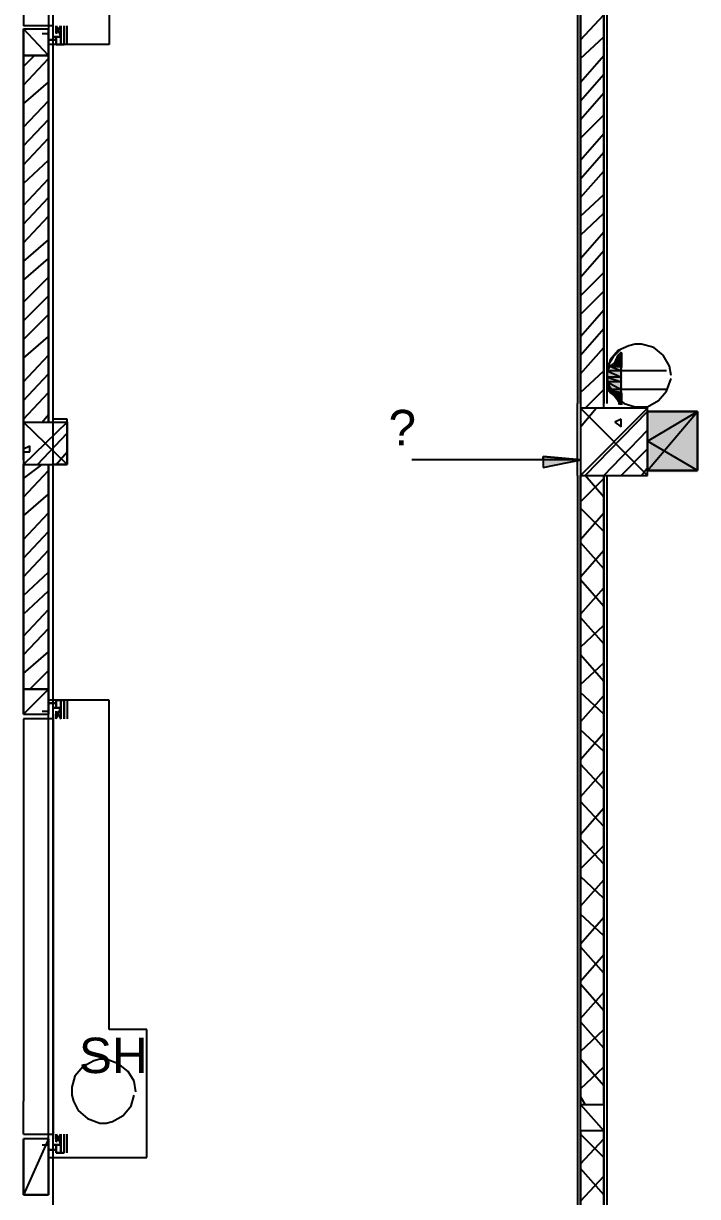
# Model space of a CAD drawing. Header units: millimetres. Extents: x 5 to 415, y 48 to 251.
# Drawn here: x 19.47 to 27.09, y 78.51 to 91.77 of the extents above; entities that cross this region are included whole.
import ezdxf

# ---------------------------------------------------------------- set-up
doc = ezdxf.new("R2010")
doc.units = ezdxf.units.MM
for name, color, linetype in [('H', 7, 'Continuous'), ('P', 7, 'Continuous'), ('T', 7, 'Continuous')]:
    doc.layers.add(name, color=color, linetype=linetype)

msp = doc.modelspace()

# ---------------------------------------------------------------- hatches: boundary and pattern name
at = {"layer": 'H', "linetype": 'Continuous'}
for points in [[(26.211, 88.018), (26.247, 88.053), (26.247, 88.018), (26.211, 88.018)], [(26.123, 87.877), (26.158, 87.93), (26.247, 87.93), (26.247, 87.877), (26.123, 87.877)], [(26.158, 87.93), (26.211, 88.018), (26.247, 88.018), (26.247, 87.93), (26.158, 87.93)], [(26.07, 87.842), (26.123, 87.877), (26.247, 87.877), (26.247, 87.842), (26.07, 87.842)], [(26.07, 87.753), (26.07, 87.842), (26.247, 87.842), (26.247, 87.753), (26.07, 87.753)], [(26.07, 87.718), (26.07, 87.753), (26.247, 87.753), (26.247, 87.718), (26.07, 87.718)], [(26.07, 87.63), (26.07, 87.718), (26.247, 87.718), (26.247, 87.63), (26.07, 87.63)], [(26.123, 87.595), (26.07, 87.63), (26.247, 87.63), (26.247, 87.595), (26.123, 87.595)], [(26.158, 87.542), (26.123, 87.595), (26.247, 87.595), (26.247, 87.542), (26.158, 87.542)], [(26.211, 87.454), (26.158, 87.542), (26.247, 87.454), (26.211, 87.454)], [(26.247, 87.454), (26.158, 87.542), (26.247, 87.542), (26.247, 87.454)], [(26.547, 86.695), (26.547, 87.383), (27.093, 87.383), (27.093, 86.695), (26.547, 86.695)], [(25.365, 86.748), (25.365, 86.872), (25.788, 86.819), (25.365, 86.748)], [(25.365, 86.748), (25.365, 86.872), (25.788, 86.819), (25.365, 86.748)]]:
    msp.add_hatch(color=256, dxfattribs=at).paths.add_polyline_path(points)

# ---------------------------------------------------------------- linework, layer by layer
at = {"layer": 'P'}
for points in [[(19.808, 62.318), (19.808, 101.565)], [(25.735, 101.6), (25.735, 87.471)], [(25.77, 87.471), (25.77, 101.6)], [(26.035, 101.477), (26.035, 87.471)], [(26.07, 87.471), (26.07, 101.477)], [(19.756, 96.485), (19.756, 91.705)], [(19.808, 91.705), (19.808, 96.485)], [(20.443, 95.25), (20.443, 91.528)], [(19.473, 94.544), (19.473, 91.74)], [(25.77, 94.245), (25.77, 87.418)], [(26.035, 87.418), (26.035, 94.245)], [(19.808, 91.74), (19.473, 91.74)], [(19.808, 91.652), (19.808, 91.74)], [(19.844, 91.74), (19.844, 91.652)], [(19.844, 91.652), (19.844, 91.74)], [(19.844, 91.652), (19.844, 91.74)], [(19.844, 91.74), (19.897, 91.616)], [(19.844, 91.652), (19.897, 91.74)], [(19.897, 91.74), (19.897, 91.616)], [(19.897, 91.616), (19.897, 91.74)], [(19.932, 91.74), (19.932, 91.528)], [(19.932, 91.528), (19.932, 91.74)], [(19.967, 91.528), (19.967, 91.74)], [(19.967, 91.528), (19.967, 91.74)], [(25.77, 91.581), (26.035, 91.863)], [(19.756, 91.405), (19.473, 91.705)], [(19.473, 91.705), (19.756, 91.705)], [(19.473, 91.405), (19.473, 91.705)], [(19.473, 91.705), (19.756, 91.705)], [(19.473, 91.705), (19.473, 91.405)], [(19.473, 87.26), (19.473, 91.705)], [(19.473, 91.705), (19.473, 87.048)], [(19.685, 91.652), (19.756, 91.652)], [(19.756, 91.705), (19.756, 91.405)], [(19.756, 91.705), (19.756, 91.581)], [(19.756, 91.581), (19.756, 91.705)], [(19.756, 91.405), (19.756, 91.705)], [(19.756, 91.705), (19.756, 87.26)], [(19.808, 87.295), (19.808, 91.705)], [(19.808, 91.616), (19.897, 91.616)], [(19.897, 91.616), (19.808, 91.616)], [(19.844, 91.528), (19.844, 91.616)], [(19.844, 91.616), (19.844, 91.528)], [(19.897, 91.652), (19.897, 91.528)], [(19.897, 91.528), (19.897, 91.652)], [(25.77, 91.369), (26.035, 91.616)], [(19.844, 91.581), (19.756, 91.581)], [(19.756, 91.581), (19.844, 91.581)], [(19.844, 91.581), (19.756, 91.581)], [(19.756, 91.581), (19.844, 91.581)], [(20.443, 91.528), (19.756, 91.528)], [(19.844, 91.528), (19.932, 91.528)], [(19.932, 91.528), (19.844, 91.528)], [(19.756, 91.405), (19.473, 91.405)], [(19.473, 91.405), (19.756, 91.405)], [(19.473, 91.281), (19.597, 91.405)], [(19.756, 91.405), (19.473, 91.405)], [(19.473, 91.405), (19.473, 87.26)], [(19.473, 91.07), (19.756, 91.369)], [(19.756, 87.26), (19.756, 91.405)], [(25.77, 91.105), (26.035, 91.405)], [(19.473, 90.858), (19.756, 91.105)], [(25.77, 90.893), (26.035, 91.193)], [(25.77, 90.682), (26.035, 90.981)], [(19.473, 90.593), (19.756, 90.893)], [(19.473, 90.382), (19.756, 90.682)], [(25.77, 90.47), (26.035, 90.734)], [(19.473, 90.17), (19.756, 90.47)], [(25.77, 90.223), (26.035, 90.523)], [(25.77, 90.011), (26.035, 90.311)], [(19.473, 89.958), (19.756, 90.223)], [(19.473, 89.711), (19.756, 90.011)], [(25.77, 89.8), (26.035, 90.099)], [(19.473, 89.5), (19.756, 89.8)], [(25.77, 89.588), (26.035, 89.835)], [(25.77, 89.376), (26.035, 89.623)], [(19.473, 89.288), (19.756, 89.588)], [(25.77, 89.112), (26.035, 89.412)], [(19.473, 89.076), (19.756, 89.323)], [(19.473, 88.865), (19.756, 89.112)], [(25.77, 88.9), (26.035, 89.2)], [(25.77, 88.688), (26.035, 88.953)], [(19.473, 88.618), (19.756, 88.9)], [(19.473, 88.406), (19.756, 88.688)], [(25.77, 88.477), (26.035, 88.741)], [(19.473, 88.194), (19.756, 88.477)], [(25.77, 88.23), (26.035, 88.53)], [(25.77, 88.018), (26.035, 88.318)], [(19.473, 87.983), (19.756, 88.23)], [(25.77, 87.806), (26.035, 88.106)], [(26.194, 88.071), (26.106, 87.965)], [(26.194, 88.071), (26.106, 87.965)], [(26.229, 88.089), (26.141, 88)], [(26.317, 88.124), (26.194, 88.071)], [(26.317, 88.124), (26.194, 88.071)], [(26.229, 88.053), (26.194, 88.018)], [(26.194, 88.018), (26.229, 88.053)], [(26.229, 87.471), (26.229, 88.053)], [(26.388, 88.142), (26.317, 88.124)], [(26.388, 88.142), (26.317, 88.124)], [(26.458, 88.142), (26.388, 88.142)], [(26.458, 88.142), (26.388, 88.142)], [(26.599, 88.106), (26.458, 88.142)], [(26.599, 88.106), (26.458, 88.142)], [(26.705, 88.018), (26.599, 88.106)], [(26.705, 88.018), (26.599, 88.106)], [(19.473, 87.718), (19.756, 88.018)], [(26.106, 87.965), (26.07, 87.824)], [(26.106, 87.965), (26.07, 87.824)], [(26.088, 87.912), (26.07, 87.824)], [(26.07, 87.842), (26.106, 87.895)], [(26.141, 88), (26.088, 87.912)], [(26.106, 87.895), (26.158, 87.93)], [(26.229, 87.895), (26.106, 87.895)], [(26.229, 87.895), (26.106, 87.895)], [(26.106, 87.895), (26.229, 87.842)], [(26.106, 87.895), (26.229, 87.842)], [(26.158, 87.93), (26.194, 88.018)], [(26.229, 87.93), (26.158, 87.93)], [(26.229, 87.93), (26.158, 87.93)], [(26.158, 87.93), (26.229, 87.895)], [(26.158, 87.93), (26.229, 87.895)], [(26.194, 88.018), (26.229, 87.93)], [(26.229, 88.018), (26.229, 87.93)], [(26.229, 87.93), (26.229, 88.018)], [(26.229, 87.895), (26.229, 87.93)], [(26.229, 87.842), (26.229, 87.895)], [(26.776, 87.895), (26.705, 88.018)], [(26.776, 87.895), (26.705, 88.018)], [(26.793, 87.789), (26.776, 87.895)], [(26.793, 87.789), (26.776, 87.895)], [(19.473, 87.507), (19.756, 87.806)], [(25.77, 87.595), (26.035, 87.842)], [(26.229, 87.842), (26.07, 87.842)], [(26.229, 87.842), (26.07, 87.842)], [(26.07, 87.842), (26.229, 87.771)], [(26.07, 87.842), (26.229, 87.771)], [(26.07, 87.771), (26.07, 87.842)], [(26.07, 87.824), (26.07, 87.753)], [(26.07, 87.824), (26.07, 87.753)], [(26.07, 87.824), (26.07, 87.736)], [(26.229, 87.771), (26.07, 87.771)], [(26.229, 87.771), (26.07, 87.771)], [(26.07, 87.771), (26.229, 87.718)], [(26.07, 87.771), (26.229, 87.718)], [(26.07, 87.718), (26.07, 87.771)], [(26.741, 87.842), (26.229, 87.842)], [(26.229, 87.771), (26.229, 87.842)], [(26.229, 87.718), (26.229, 87.771)], [(25.823, 87.418), (26.035, 87.63)], [(26.07, 87.753), (26.088, 87.683)], [(26.07, 87.753), (26.088, 87.683)], [(26.07, 87.736), (26.088, 87.648)], [(26.229, 87.718), (26.07, 87.718)], [(26.229, 87.718), (26.07, 87.718)], [(26.07, 87.718), (26.229, 87.63)], [(26.07, 87.718), (26.229, 87.63)], [(26.07, 87.63), (26.07, 87.718)], [(26.229, 87.63), (26.07, 87.63)], [(26.229, 87.63), (26.07, 87.63)], [(26.07, 87.63), (26.229, 87.595)], [(26.07, 87.63), (26.229, 87.595)], [(26.106, 87.595), (26.07, 87.63)], [(26.088, 87.683), (26.158, 87.559)], [(26.088, 87.683), (26.158, 87.559)], [(26.088, 87.648), (26.141, 87.577)], [(26.229, 87.63), (26.229, 87.718)], [(26.741, 87.63), (26.229, 87.63)], [(26.229, 87.595), (26.229, 87.63)], [(26.741, 87.612), (26.793, 87.753)], [(26.741, 87.612), (26.793, 87.753)], [(19.473, 87.295), (19.756, 87.595)], [(26.229, 87.595), (26.106, 87.595)], [(26.229, 87.595), (26.106, 87.595)], [(26.106, 87.595), (26.229, 87.559)], [(26.106, 87.595), (26.229, 87.559)], [(26.158, 87.559), (26.106, 87.595)], [(26.141, 87.577), (26.194, 87.507)], [(26.158, 87.559), (26.264, 87.471)], [(26.158, 87.559), (26.264, 87.471)], [(26.229, 87.559), (26.158, 87.559)], [(26.229, 87.471), (26.158, 87.559)], [(26.158, 87.559), (26.229, 87.471)], [(26.158, 87.559), (26.229, 87.559)], [(26.229, 87.471), (26.158, 87.559)], [(26.229, 87.559), (26.229, 87.595)], [(26.229, 87.559), (26.229, 87.471)], [(26.529, 87.436), (26.652, 87.507)], [(26.529, 87.436), (26.652, 87.507)], [(26.652, 87.507), (26.741, 87.612)], [(26.652, 87.507), (26.741, 87.612)], [(25.735, 86.66), (25.735, 87.471)], [(25.77, 87.418), (26.529, 86.66)], [(25.77, 86.66), (26.529, 87.418)], [(25.77, 87.207), (25.947, 87.418)], [(26.529, 87.418), (25.77, 87.418)], [(25.77, 87.418), (25.77, 86.66)], [(25.823, 86.66), (26.529, 87.383)], [(26.229, 87.471), (26.194, 87.471)], [(26.194, 87.471), (26.229, 87.471)], [(26.264, 87.471), (26.388, 87.436)], [(26.264, 87.471), (26.388, 87.436)], [(26.388, 87.436), (26.458, 87.436)], [(26.388, 87.436), (26.458, 87.436)], [(26.458, 87.436), (26.529, 87.436)], [(26.458, 87.436), (26.529, 87.436)], [(26.529, 86.66), (26.529, 87.418)], [(26.529, 87.383), (26.529, 86.713)], [(26.529, 86.713), (27.093, 87.383)], [(27.093, 87.383), (26.529, 87.383)], [(26.529, 86.713), (27.093, 87.383)], [(26.529, 86.713), (26.529, 87.383)], [(26.529, 87.383), (27.093, 87.383)], [(27.093, 87.383), (26.529, 87.383)], [(26.529, 87.383), (26.529, 86.713)], [(26.529, 87.048), (27.093, 87.383)], [(27.093, 87.383), (27.093, 86.713)], [(27.093, 87.383), (27.093, 86.713)], [(27.093, 87.383), (27.093, 86.713)], [(27.093, 86.713), (27.093, 87.383)], [(19.473, 87.26), (19.808, 87.26)], [(19.473, 86.836), (19.473, 87.26)], [(19.967, 87.26), (19.473, 86.783)], [(19.473, 87.26), (19.967, 86.783)], [(19.685, 87.26), (19.756, 87.348)], [(19.967, 87.295), (19.808, 87.295)], [(19.808, 87.26), (19.967, 87.26)], [(19.808, 87.26), (19.967, 87.26)], [(19.967, 87.048), (19.967, 87.295)], [(19.967, 87.26), (19.967, 87.048)], [(19.967, 87.26), (19.967, 87.048)], [(26.229, 87.295), (26.158, 87.26)], [(26.158, 87.26), (26.229, 87.207)], [(26.229, 87.207), (26.229, 87.295)], [(19.632, 86.783), (19.967, 87.136)], [(26.035, 86.66), (26.529, 87.171)], [(19.473, 87.048), (19.473, 83.961)], [(19.473, 86.96), (19.544, 86.995)], [(19.544, 86.924), (19.544, 86.995)], [(19.967, 86.783), (19.967, 87.048)], [(19.967, 87.048), (19.967, 86.783)], [(19.967, 86.783), (19.967, 87.048)], [(26.229, 86.66), (26.529, 86.96)], [(27.093, 86.713), (26.529, 87.048)], [(19.473, 86.924), (19.544, 86.924)], [(19.844, 86.783), (19.967, 86.924)], [(25.77, 86.836), (23.865, 86.836)], [(25.77, 86.836), (23.865, 86.836)], [(25.77, 86.836), (25.347, 86.872)], [(25.347, 86.872), (25.347, 86.748)], [(25.347, 86.872), (25.77, 86.836)], [(25.347, 86.836), (25.347, 86.872)], [(25.77, 86.836), (25.347, 86.872)], [(25.347, 86.872), (25.347, 86.748)], [(25.347, 86.872), (25.77, 86.836)], [(25.347, 86.836), (25.347, 86.872)], [(25.347, 86.748), (25.77, 86.836)], [(25.77, 86.836), (25.347, 86.836)], [(25.77, 86.836), (25.347, 86.836)], [(25.347, 86.836), (25.347, 86.748)], [(25.347, 86.748), (25.77, 86.836)], [(25.347, 86.748), (25.77, 86.836)], [(25.77, 86.836), (25.347, 86.836)], [(25.77, 86.836), (25.347, 86.836)], [(25.347, 86.836), (25.347, 86.748)], [(25.347, 86.748), (25.77, 86.836)], [(19.473, 83.961), (19.473, 86.783)], [(19.473, 86.625), (19.685, 86.783)], [(19.473, 86.783), (19.473, 84.243)], [(19.473, 86.783), (19.808, 86.783)], [(19.473, 86.413), (19.756, 86.713)], [(19.756, 86.783), (19.756, 83.961)], [(19.756, 84.243), (19.756, 86.783)], [(19.808, 83.961), (19.808, 86.783)], [(19.808, 86.783), (19.967, 86.783)], [(19.967, 86.783), (19.808, 86.783)], [(19.808, 86.783), (19.967, 86.783)], [(26.458, 86.66), (26.529, 86.748)], [(27.093, 86.713), (26.529, 86.713)], [(27.093, 86.713), (26.529, 86.713)], [(26.529, 86.713), (27.093, 86.713)], [(25.735, 86.66), (25.735, 71.385)], [(25.77, 86.66), (26.529, 86.66)], [(25.77, 86.66), (25.77, 79.551)], [(25.77, 72.178), (25.77, 86.66)], [(25.77, 86.36), (26.035, 86.625)], [(26.035, 86.413), (25.823, 86.66)], [(26.035, 79.551), (26.035, 86.66)], [(26.035, 86.66), (26.035, 72.178)], [(26.07, 72.178), (26.07, 86.66)], [(19.473, 86.201), (19.756, 86.448)], [(19.473, 85.937), (19.756, 86.237)], [(26.035, 86.025), (25.77, 86.289)], [(25.77, 85.937), (26.035, 86.237)], [(19.473, 85.725), (19.756, 86.025)], [(26.035, 85.602), (25.77, 85.901)], [(19.473, 85.513), (19.756, 85.813)], [(25.77, 85.513), (26.035, 85.813)], [(19.473, 85.302), (19.756, 85.566)], [(26.035, 85.178), (25.77, 85.478)], [(25.77, 85.09), (26.035, 85.39)], [(19.473, 85.09), (19.756, 85.355)], [(19.473, 84.843), (19.756, 85.143)], [(26.035, 84.755), (25.77, 85.055)], [(19.473, 84.631), (19.756, 84.931)], [(25.77, 84.72), (26.035, 84.967)], [(19.473, 84.42), (19.756, 84.667)], [(26.035, 84.332), (25.77, 84.631)], [(19.544, 84.243), (19.756, 84.455)], [(25.77, 84.296), (26.035, 84.543)], [(19.756, 84.243), (19.473, 83.961)], [(19.756, 84.243), (19.473, 84.243)], [(19.473, 84.243), (19.473, 83.961)], [(19.473, 84.243), (19.756, 84.243)], [(19.473, 83.961), (19.473, 84.243)], [(19.473, 84.243), (19.756, 84.243)], [(19.756, 83.961), (19.756, 84.243)], [(19.756, 84.243), (19.756, 83.961)], [(26.035, 83.961), (25.77, 84.208)], [(20.443, 84.12), (19.756, 84.12)], [(19.844, 84.085), (19.756, 84.085)], [(19.756, 83.961), (19.756, 84.085)], [(19.756, 84.085), (19.844, 84.085)], [(19.756, 84.085), (19.756, 83.961)], [(19.844, 84.085), (19.756, 84.085)], [(19.756, 84.085), (19.844, 84.085)], [(19.844, 84.12), (19.844, 84.032)], [(19.844, 84.032), (19.844, 84.12)], [(19.844, 84.12), (19.932, 84.12)], [(19.932, 84.12), (19.844, 84.12)], [(19.897, 83.996), (19.897, 84.12)], [(19.897, 84.12), (19.897, 83.996)], [(19.932, 83.908), (19.932, 84.12)], [(19.932, 84.12), (19.932, 83.908)], [(19.967, 84.12), (19.967, 83.908)], [(19.967, 84.12), (19.967, 83.908)], [(20.443, 80.398), (20.443, 84.12)], [(25.77, 83.873), (26.035, 84.173)], [(19.473, 83.961), (19.756, 83.961)], [(19.473, 83.961), (19.756, 83.961)], [(19.685, 83.996), (19.756, 83.996)], [(19.756, 79.163), (19.756, 83.961)], [(19.808, 84.032), (19.897, 84.032)], [(19.897, 84.032), (19.808, 84.032)], [(19.808, 83.961), (19.808, 79.163)], [(19.844, 83.908), (19.897, 84.032)], [(19.844, 83.908), (19.844, 83.996)], [(19.844, 83.996), (19.844, 83.908)], [(19.844, 83.996), (19.897, 83.908)], [(19.897, 83.908), (19.897, 84.032)], [(19.897, 84.032), (19.897, 83.908)], [(19.473, 83.908), (19.473, 79.587)], [(19.808, 83.908), (19.473, 83.908)], [(26.035, 83.538), (25.77, 83.785)], [(25.77, 83.45), (26.035, 83.749)], [(26.035, 83.114), (25.77, 83.397)], [(25.77, 83.026), (26.035, 83.326)], [(26.035, 82.691), (25.77, 82.973)], [(25.77, 82.603), (26.035, 82.903)], [(26.035, 82.268), (25.77, 82.55)], [(25.77, 82.215), (26.035, 82.479)], [(26.035, 81.88), (25.77, 82.127)], [(25.77, 81.792), (26.035, 82.091)], [(26.035, 81.456), (25.77, 81.703)], [(25.77, 81.368), (26.035, 81.668)], [(26.035, 81.033), (25.77, 81.333)], [(25.77, 80.945), (26.035, 81.245)], [(26.035, 80.61), (25.77, 80.91)], [(25.77, 80.522), (26.035, 80.821)], [(26.035, 80.186), (25.77, 80.486)], [(20.867, 80.398), (20.443, 80.398)], [(20.867, 78.952), (20.867, 80.398)], [(25.77, 80.151), (26.035, 80.398)], [(20.144, 79.975), (20.055, 79.869)], [(20.267, 80.045), (20.144, 79.975)], [(20.338, 80.063), (20.267, 80.045)], [(20.408, 80.063), (20.338, 80.063)], [(20.549, 80.01), (20.408, 80.063)], [(20.655, 79.922), (20.549, 80.01)], [(26.035, 79.763), (25.77, 80.063)], [(25.77, 79.728), (26.035, 79.975)], [(20.055, 79.869), (20.02, 79.745)], [(20.726, 79.816), (20.655, 79.922)], [(20.743, 79.693), (20.726, 79.816)], [(20.02, 79.745), (20.02, 79.657)], [(19.473, 79.216), (19.473, 79.587)], [(20.02, 79.657), (20.038, 79.587)], [(20.038, 79.587), (20.091, 79.481)], [(20.69, 79.534), (20.726, 79.657)], [(25.823, 79.551), (25.77, 79.64)], [(25.77, 79.551), (26.035, 79.551)], [(25.77, 79.551), (26.035, 79.252)], [(25.77, 79.252), (25.77, 79.551)], [(25.77, 79.551), (26.035, 79.551)], [(26.035, 79.551), (26.035, 79.252)], [(20.091, 79.481), (20.197, 79.393)], [(20.479, 79.357), (20.602, 79.428)], [(20.602, 79.428), (20.69, 79.534)], [(20.197, 79.393), (20.338, 79.34)], [(20.338, 79.34), (20.408, 79.34)], [(20.408, 79.34), (20.479, 79.357)], [(19.473, 79.216), (19.808, 79.216)], [(19.756, 79.163), (19.473, 78.528)], [(19.756, 79.163), (19.473, 79.163)], [(19.473, 79.163), (19.473, 78.528)], [(19.756, 79.163), (19.473, 79.163)], [(19.473, 78.528), (19.473, 79.163)], [(19.473, 79.163), (19.473, 78.528)], [(19.473, 78.528), (19.473, 79.163)], [(19.756, 78.528), (19.756, 79.163)], [(19.756, 79.163), (19.756, 79.04)], [(19.756, 79.04), (19.756, 79.163)], [(19.756, 79.163), (19.756, 78.528)], [(19.756, 79.163), (19.756, 78.528)], [(19.808, 79.128), (19.808, 79.216)], [(19.808, 78.528), (19.808, 79.163)], [(19.844, 79.216), (19.844, 79.128)], [(19.844, 79.128), (19.844, 79.216)], [(19.844, 79.128), (19.844, 79.216)], [(19.844, 79.216), (19.897, 79.093)], [(19.844, 79.128), (19.897, 79.216)], [(19.897, 79.216), (19.897, 79.093)], [(19.897, 79.093), (19.897, 79.216)], [(19.932, 79.216), (19.932, 79.005)], [(19.932, 79.005), (19.932, 79.216)], [(19.967, 79.005), (19.967, 79.216)], [(19.967, 79.005), (19.967, 79.216)], [(26.035, 79.252), (25.77, 79.252)], [(26.035, 79.252), (25.77, 79.252)], [(25.77, 79.252), (25.77, 72.178)], [(26.035, 78.952), (25.77, 79.216)], [(25.77, 78.881), (26.035, 79.163)], [(26.035, 72.178), (26.035, 79.252)], [(19.685, 79.093), (19.756, 79.093)], [(19.844, 79.04), (19.756, 79.04)], [(19.756, 79.04), (19.844, 79.04)], [(19.844, 79.04), (19.756, 79.04)], [(19.756, 79.04), (19.844, 79.04)], [(19.808, 79.093), (19.897, 79.093)], [(19.897, 79.093), (19.808, 79.093)], [(19.844, 79.005), (19.844, 79.093)], [(19.844, 79.093), (19.844, 79.005)], [(19.897, 79.093), (19.897, 79.005)], [(19.897, 79.005), (19.897, 79.093)], [(19.756, 78.952), (20.867, 78.952)], [(19.844, 79.005), (19.932, 79.005)], [(19.932, 79.005), (19.844, 79.005)], [(26.035, 78.528), (25.77, 78.828)], [(25.77, 78.458), (26.035, 78.74)], [(19.473, 78.528), (19.756, 78.528)], [(19.756, 78.528), (19.473, 78.528)], [(19.473, 78.528), (19.756, 78.528)], [(19.756, 78.528), (19.473, 78.528)], [(19.473, 78.528), (19.756, 78.528)], [(19.756, 78.528), (19.473, 78.528)], [(19.756, 78.528), (19.473, 78.528)], [(19.756, 78.528), (19.473, 78.528)], [(19.756, 78.528), (19.473, 78.528)]]:
    msp.add_lwpolyline(points, dxfattribs=at)

# ---------------------------------------------------------------- texts
at = {"layer": 'T', "char_height": 0.4, "attachment_point": 7}
for s, insert in [('{\\fArial|b0|i0|c0|p18;?}', (23.6, 87)), ('{\\fArial|b0|i0|c0|p18;SH}', (20.1, 79.9))]:
    msp.add_mtext(s, dxfattribs=dict(at, insert=insert))

doc.saveas('drawing.dxf')
